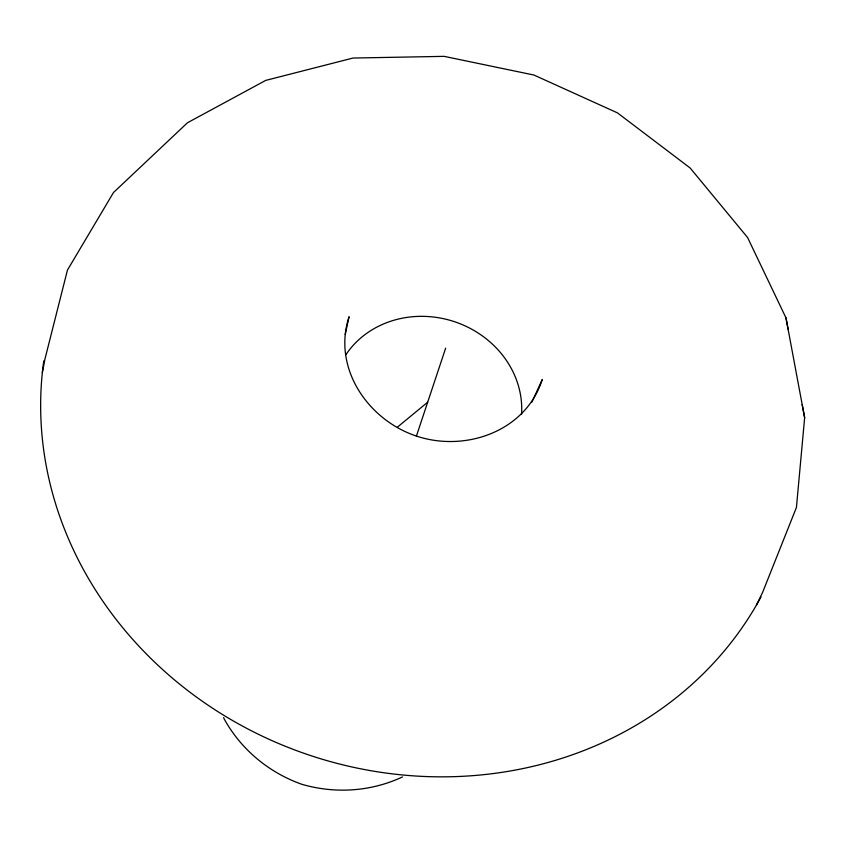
<?xml version="1.0" encoding="UTF-8"?>
<svg xmlns="http://www.w3.org/2000/svg" width="847" height="847" viewBox="0 0 847 847"><rect width="100%" height="100%" fill="white"/><g stroke="black" fill="none" stroke-linecap="round" stroke-linejoin="round"><path stroke-width="1.27" d="M42.35 372.585L45.007 358.832L67.453 270.087L113.477 192.555L187.431 122.783L265.714 80.401L353.03 58.041L444.135 56.357L533.928 75.034L617.474 112.884L690.125 167.971L747.573 237.499L785.974 317.869L804.65 417.73L796.424 507.491L762.586 592.424L756.466 605.033M345.227 334.491L349.08 316.683C332.066 368.032 368.201 420.461 417.095 436.29C465.903 452.287 525.913 431.134 542.218 379.594L531.916 402.103M416.417 436.057L445.66 348.149M397.465 427.1L427.682 402.198M402.463 776.943C370.848 791.723 334.999 794.01 301.585 784.216C268.774 772.475 241.109 749.542 224.201 718.997L223.64 717.631M785.974 317.869L788.102 329.208M802.194 404.622L804.65 417.73M761.008 596.902A382.505 347.27 18.4 0 1 311.442 755.842A382.505 347.27 18.4 0 1 43.779 360.843M345.915 354.681A95.393 86.394 18.4 0 1 455.135 321.913A95.393 86.394 18.4 0 1 521.53 414.427"/></g></svg>
